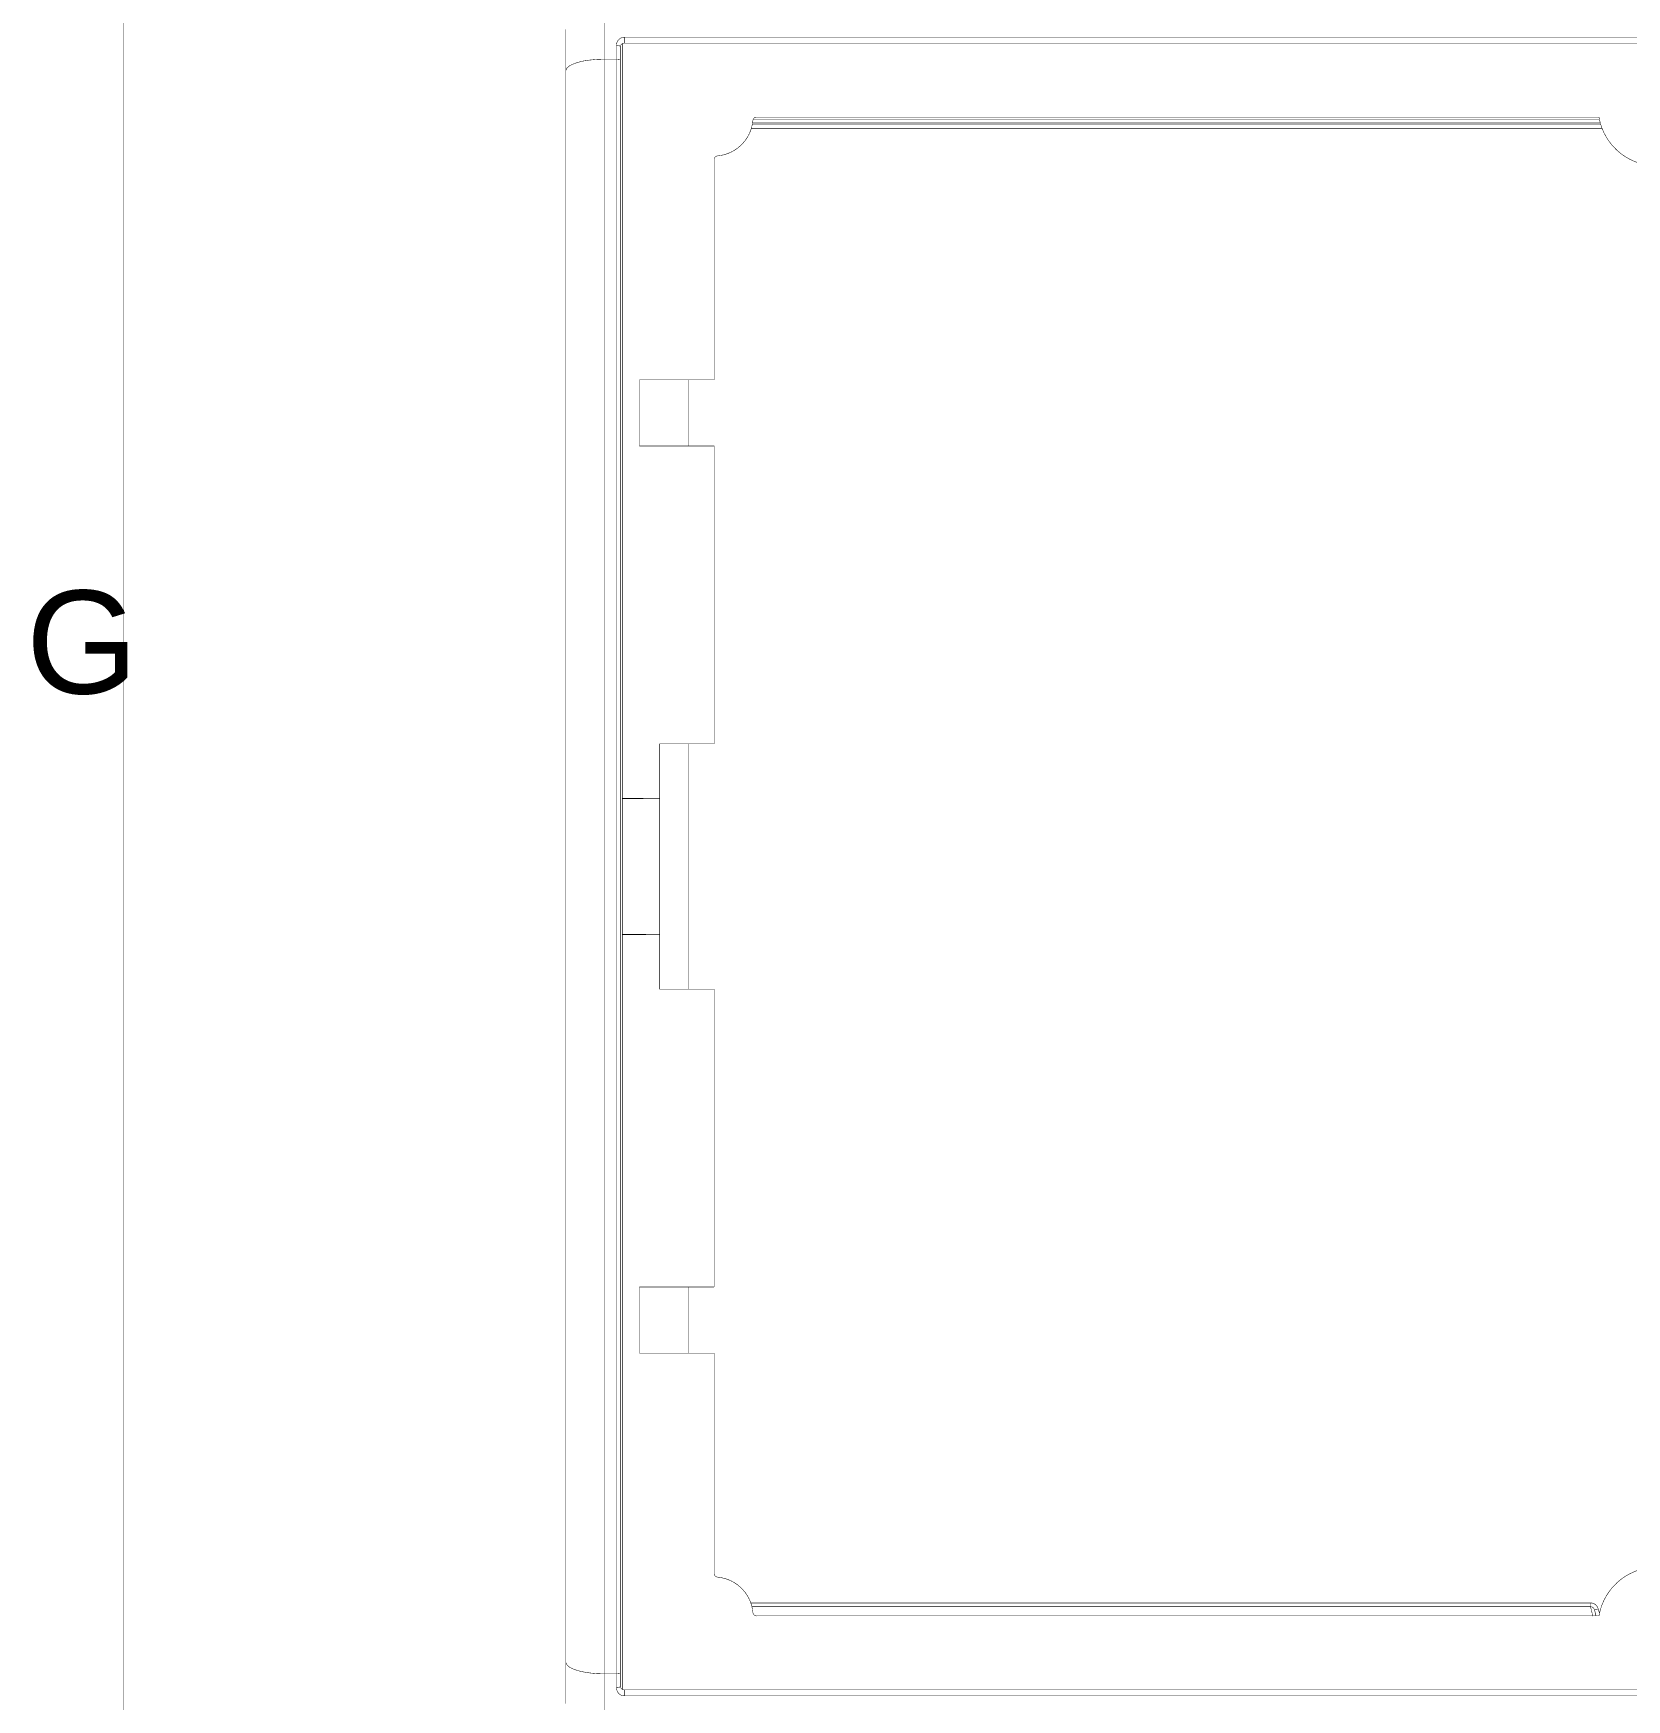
# Model space of a CAD drawing. Header units: inches. Extents: x 0 to 35.2, y -0.7 to 15.9.
# Drawn here: x 11.902 to 13.513, y 11.758 to 13.443 of the extents above; entities that cross this region are included whole.
import ezdxf

# ---------------------------------------------------------------- set-up
doc = ezdxf.new("R2010")
doc.units = ezdxf.units.IN
doc.header["$MEASUREMENT"] = 0
doc.layers.add('Dimensions', color=6, linetype='Continuous')
doc.styles.add('Arial', font='', dxfattribs={"height": 0.2})
doc.styles.get('Arial').set_extended_font_data('Arial')

msp = doc.modelspace()

# ---------------------------------------------------------------- linework, layer by layer
at = {"layer": 'Dimensions', "const_width": 0.0005}
for points in [[(11.9933, -0.5315), (11.9933, 15.6102)], [(12.4797, 13.4167), (12.4797, 13.4861)], [(12.4403, 13.4051), (12.4403, 13.4467)], [(12.4915, 13.4167), (12.4915, 13.4307)], [(12.4974, 11.7681), (12.4974, 13.4324)], [(12.4994, 13.4389), (15.8385, 13.4389)], [(12.4994, 13.4329), (12.4994, 13.4389)], [(12.4994, 13.4329), (15.8385, 13.4329)], [(12.4519, 13.4133), (12.4578, 13.4148)], [(12.4578, 13.4148), (12.4646, 13.4158)], [(12.4646, 13.4158), (12.472, 13.4165)], [(12.472, 13.4165), (12.4797, 13.4167)], [(12.4797, 11.7838), (12.4797, 13.4167)], [(12.4797, 13.4167), (12.4915, 13.4167)], [(12.4915, 11.7838), (12.4915, 13.4167)], [(12.4915, 13.4167), (12.4923, 13.4167)], [(12.4923, 13.4167), (12.493, 13.4166)], [(12.493, 13.4166), (12.4937, 13.4165)], [(12.4937, 13.4165), (12.4943, 13.4164)], [(12.4943, 13.4164), (12.4948, 13.4162)], [(12.4948, 13.4162), (12.4951, 13.416)], [(12.4951, 13.416), (12.4954, 13.4158)], [(12.4954, 13.4158), (12.4954, 13.4155)], [(12.4954, 13.4155), (12.4954, 13.429)], [(12.4954, 11.785), (12.4954, 13.4155)], [(12.4403, 13.4051), (12.4411, 13.4074)], [(12.4403, 11.7954), (12.4403, 13.4051)], [(12.4411, 13.4074), (12.4433, 13.4095)], [(12.4433, 13.4095), (12.447, 13.4115)], [(12.447, 13.4115), (12.4519, 13.4133)], [(12.6279, 13.3467), (13.488, 13.3467)], [(12.6289, 13.3506), (13.4867, 13.3506)], [(12.6291, 13.3522), (13.4862, 13.3522)], [(12.6299, 13.3561), (13.4853, 13.3561)], [(12.6333, 13.3581), (13.4849, 13.3581)], [(12.5902, 13.0924), (12.5902, 13.315)], [(12.5147, 13.0924), (12.5902, 13.0924)], [(12.5147, 13.0255), (12.5147, 13.0924)], [(12.5646, 13.0255), (12.5646, 13.0924)], [(12.5147, 13.0255), (12.5902, 13.0255)], [(12.5902, 12.7243), (12.5902, 13.0255)], [(12.5351, 12.7243), (12.5902, 12.7243)], [(12.5351, 12.6692), (12.5351, 12.7243)], [(12.5646, 12.4762), (12.5646, 12.7243)], [(12.4974, 12.6692), (12.5351, 12.6692)], [(12.4974, 12.6686), (12.5351, 12.6692)], [(12.5351, 12.5314), (12.5351, 12.6692)], [(12.4974, 12.5319), (12.5351, 12.5314)], [(12.4974, 12.5314), (12.5351, 12.5314)], [(12.5351, 12.4762), (12.5351, 12.5314)], [(12.5351, 12.4762), (12.5902, 12.4762)], [(12.5902, 12.1751), (12.5902, 12.4762)], [(12.5147, 12.1081), (12.5147, 12.1751)], [(12.5147, 12.1751), (12.5902, 12.1751)], [(12.5646, 12.1081), (12.5646, 12.1751)], [(12.5147, 12.1081), (12.5902, 12.1081)], [(12.5902, 11.8855), (12.5902, 12.1081)], [(12.6273, 11.8555), (13.4764, 11.8555)], [(12.6285, 11.8517), (13.4764, 11.8517)], [(13.4764, 11.8555), (13.4765, 11.8555)], [(13.4764, 11.8517), (13.4764, 11.8555)], [(13.4764, 11.8517), (13.4786, 11.8424)], [(13.4765, 11.8555), (13.4766, 11.8555)], [(13.4766, 11.8555), (13.4767, 11.8555)], [(13.4767, 11.8555), (13.4768, 11.8555)], [(13.4768, 11.8555), (13.4769, 11.8555)], [(13.4769, 11.8555), (13.477, 11.8555)], [(13.477, 11.8555), (13.4772, 11.8555)], [(13.4772, 11.8555), (13.4773, 11.8555)], [(13.4773, 11.8555), (13.4774, 11.8555)], [(13.4774, 11.8555), (13.4775, 11.8555)], [(13.4775, 11.8555), (13.4776, 11.8554)], [(13.4776, 11.8554), (13.4777, 11.8554)], [(13.4777, 11.8554), (13.4778, 11.8554)], [(13.4778, 11.8554), (13.4779, 11.8554)], [(13.4779, 11.8554), (13.478, 11.8554)], [(13.478, 11.8554), (13.4781, 11.8554)], [(13.4781, 11.8554), (13.4782, 11.8553)], [(13.4782, 11.8553), (13.4783, 11.8553)], [(13.4783, 11.8553), (13.4784, 11.8553)], [(13.4784, 11.8553), (13.4785, 11.8553)], [(13.4785, 11.8553), (13.4786, 11.8552)], [(13.4786, 11.8552), (13.4787, 11.8552)], [(13.4787, 11.8552), (13.4788, 11.8552)], [(13.4788, 11.8552), (13.4789, 11.8551)], [(13.4789, 11.8551), (13.479, 11.8551)], [(13.479, 11.8551), (13.4791, 11.8551)], [(13.4791, 11.8551), (13.4792, 11.855)], [(13.4792, 11.855), (13.4793, 11.855)], [(13.4793, 11.855), (13.4794, 11.8549)], [(13.4794, 11.8549), (13.4795, 11.8549)], [(13.4795, 11.8549), (13.4796, 11.8549)], [(13.4796, 11.8549), (13.4797, 11.8548)], [(13.4797, 11.8548), (13.4797, 11.8548)], [(13.4797, 11.8548), (13.4798, 11.8547)], [(13.4798, 11.8547), (13.4799, 11.8547)], [(13.4799, 11.8547), (13.48, 11.8546)], [(13.48, 11.8546), (13.4801, 11.8546)], [(13.4801, 11.8546), (13.4802, 11.8545)], [(13.4802, 11.8545), (13.4803, 11.8545)], [(13.4804, 11.8544), (13.4805, 11.8544)], [(13.4803, 11.8545), (13.4804, 11.8544)], [(13.4804, 11.8484), (13.4841, 11.8495)], [(13.4804, 11.8484), (13.4818, 11.8424)], [(13.4804, 11.8484), (13.482, 11.8424)], [(13.4805, 11.8544), (13.4806, 11.8543)], [(13.4806, 11.8543), (13.4807, 11.8543)], [(13.4807, 11.8543), (13.4808, 11.8542)], [(13.4808, 11.8542), (13.4808, 11.8542)], [(13.4808, 11.8542), (13.4809, 11.8541)], [(13.4809, 11.8541), (13.481, 11.854)], [(13.481, 11.854), (13.4811, 11.854)], [(13.4811, 11.854), (13.4812, 11.8539)], [(13.4812, 11.8539), (13.4813, 11.8538)], [(13.4813, 11.8538), (13.4813, 11.8538)], [(13.4813, 11.8538), (13.4814, 11.8537)], [(13.4814, 11.8537), (13.4815, 11.8536)], [(13.4815, 11.8536), (13.4816, 11.8536)], [(13.4816, 11.8536), (13.4817, 11.8535)], [(13.4817, 11.8535), (13.4817, 11.8534)], [(13.4817, 11.8534), (13.4818, 11.8534)], [(13.4818, 11.8534), (13.4819, 11.8533)], [(13.482, 11.8532), (13.4821, 11.8531)], [(13.4819, 11.8533), (13.482, 11.8532)], [(13.4821, 11.8531), (13.4821, 11.8531)], [(13.4821, 11.8531), (13.4822, 11.853)], [(13.4822, 11.853), (13.4823, 11.8529)], [(13.4823, 11.8529), (13.4823, 11.8528)], [(13.4823, 11.8528), (13.4824, 11.8527)], [(13.4824, 11.8527), (13.4825, 11.8527)], [(13.4825, 11.8527), (13.4826, 11.8526)], [(13.4826, 11.8526), (13.4826, 11.8525)], [(13.4827, 11.8524), (13.4827, 11.8523)], [(13.4826, 11.8525), (13.4827, 11.8524)], [(13.4827, 11.8523), (13.4828, 11.8522)], [(13.4828, 11.8522), (13.4829, 11.8522)], [(13.4829, 11.8522), (13.4829, 11.8521)], [(13.4829, 11.8521), (13.483, 11.852)], [(13.483, 11.852), (13.4831, 11.8519)], [(13.4831, 11.8519), (13.4831, 11.8518)], [(13.4831, 11.8518), (13.4832, 11.8517)], [(13.4832, 11.8517), (13.4832, 11.8516)], [(13.4832, 11.8516), (13.4833, 11.8515)], [(13.4833, 11.8515), (13.4833, 11.8514)], [(13.4833, 11.8514), (13.4834, 11.8513)], [(13.4834, 11.8513), (13.4834, 11.8512)], [(13.4834, 11.8512), (13.4835, 11.8512)], [(13.4835, 11.8512), (13.4835, 11.8511)], [(13.4835, 11.8511), (13.4836, 11.851)], [(13.4836, 11.851), (13.4836, 11.8509)], [(13.4836, 11.8509), (13.4837, 11.8508)], [(13.4837, 11.8508), (13.4837, 11.8507)], [(13.4837, 11.8507), (13.4838, 11.8506)], [(13.4838, 11.8506), (13.4838, 11.8505)], [(13.4838, 11.8505), (13.4838, 11.8504)], [(13.4838, 11.8504), (13.4839, 11.8503)], [(13.4839, 11.8503), (13.4839, 11.8502)], [(13.4839, 11.8502), (13.484, 11.8501)], [(13.484, 11.8501), (13.484, 11.85)], [(13.484, 11.85), (13.484, 11.8499)], [(13.484, 11.8499), (13.4841, 11.8498)], [(13.4841, 11.8498), (13.4841, 11.8497)], [(13.4841, 11.8497), (13.4841, 11.8496)], [(13.4841, 11.8496), (13.4841, 11.8495)], [(13.4841, 11.8495), (13.4854, 11.8449)], [(12.6333, 11.8424), (13.4849, 11.8424)], [(12.4403, 11.7954), (12.4411, 11.7932)], [(12.4403, 11.7538), (12.4403, 11.7954)], [(12.4411, 11.7932), (12.4433, 11.791)], [(12.4433, 11.791), (12.447, 11.789)], [(12.447, 11.789), (12.4519, 11.7872)], [(12.4519, 11.7872), (12.4578, 11.7858)], [(12.4578, 11.7858), (12.4646, 11.7847)], [(12.4646, 11.7847), (12.472, 11.784)], [(12.472, 11.784), (12.4797, 11.7838)], [(12.4797, 11.7838), (12.4915, 11.7838)], [(12.4797, 11.7144), (12.4797, 11.7838)], [(12.4915, 11.7838), (12.4923, 11.7838)], [(12.4915, 11.7698), (12.4915, 11.7838)], [(12.4923, 11.7838), (12.493, 11.7839)], [(12.493, 11.7839), (12.4937, 11.784)], [(12.4937, 11.784), (12.4943, 11.7841)], [(12.4943, 11.7841), (12.4948, 11.7843)], [(12.4948, 11.7843), (12.4951, 11.7845)], [(12.4951, 11.7845), (12.4954, 11.7847)], [(12.4954, 11.7847), (12.4954, 11.785)], [(12.4954, 11.7715), (12.4954, 11.785)], [(12.4994, 11.7616), (12.4994, 11.7676)], [(12.4994, 11.7676), (15.8385, 11.7676)], [(12.4994, 11.7616), (15.8385, 11.7616)]]:
    msp.add_lwpolyline(points, dxfattribs=at)
for points in [[(12.4915, 13.4307, -0.413921), (12.4994, 13.4389)], [(12.4915, 13.4307, -0.017719), (12.4927, 13.4306)], [(12.4927, 13.4306, -0.048375), (12.4938, 13.4304)], [(12.4938, 13.4304, -0.054122), (12.4947, 13.43)], [(12.4954, 13.429, -0.41474), (12.4994, 13.4329)], [(12.4947, 13.43, -0.244456), (12.4954, 13.429)], [(12.6294, 13.3546, -0.361838), (12.5938, 13.3189)], [(12.6294, 13.3546, -0.387795), (12.6333, 13.3581)], [(13.5431, 13.3089, -0.365977), (13.4849, 13.3581)], [(12.5902, 13.315, -0.387795), (12.5938, 13.3189)], [(12.5938, 11.8816, -0.387795), (12.5902, 11.8855)], [(12.5938, 11.8816, -0.361838), (12.6294, 11.846)], [(13.4849, 11.8424, -0.365977), (13.5431, 11.8916)], [(13.4764, 11.8517, -0.139328), (13.4785, 11.8511)], [(13.4785, 11.8511, -0.131675), (13.4799, 11.8494)], [(13.4799, 11.8494, -0.024938), (13.4804, 11.8484)], [(12.6333, 11.8424, -0.387795), (12.6294, 11.846)], [(12.4938, 11.7701, -0.069905), (12.4915, 11.7698)], [(12.4928, 11.7652, -0.125365), (12.4915, 11.7698)], [(12.4967, 11.7621, -0.161625), (12.4928, 11.7652)], [(12.4947, 11.7705, -0.054122), (12.4938, 11.7701)], [(12.4952, 11.771, -0.117062), (12.4947, 11.7705)], [(12.4954, 11.7715, -0.08112), (12.4952, 11.771)], [(12.4994, 11.7676, -0.414688), (12.4954, 11.7715)], [(12.4994, 11.7616, -0.049881), (12.4967, 11.7621)]]:
    msp.add_lwpolyline(points, format="xyb", dxfattribs=at)
at = {"layer": 'Dimensions', "const_width": 0.00025}
for points in [[(12.4914, 13.4307, 1), (12.4916, 13.4307, 1)], [(12.4914, 13.4307, 1), (12.4916, 13.4307, 1)], [(12.4914, 13.4307, 1), (12.4916, 13.4307, 1)], [(12.4926, 13.4306, 1), (12.4928, 13.4306, 1)], [(12.4926, 13.4306, 1), (12.4928, 13.4306, 1)], [(12.4937, 13.4304, 1), (12.4939, 13.4304, 1)], [(12.4937, 13.4304, 1), (12.4939, 13.4304, 1)], [(12.4973, 13.4324, 1), (12.4975, 13.4324, 1)], [(12.4993, 13.4389, 1), (12.4995, 13.4389, 1)], [(12.4993, 13.4389, 1), (12.4995, 13.4389, 1)], [(12.4993, 13.4389, 1), (12.4995, 13.4389, 1)], [(12.4993, 13.4329, 1), (12.4995, 13.4329, 1)], [(12.4993, 13.4329, 1), (12.4995, 13.4329, 1)], [(12.4993, 13.4329, 1), (12.4995, 13.4329, 1)], [(12.4577, 13.4148, 1), (12.4579, 13.4148, 1)], [(12.4577, 13.4148, 1), (12.4579, 13.4148, 1)], [(12.4645, 13.4158, 1), (12.4648, 13.4158, 1)], [(12.4645, 13.4158, 1), (12.4648, 13.4158, 1)], [(12.4719, 13.4165, 1), (12.4721, 13.4165, 1)], [(12.4719, 13.4165, 1), (12.4721, 13.4165, 1)], [(12.4796, 13.4167, 1), (12.4798, 13.4167, 1)], [(12.4796, 13.4167, 1), (12.4798, 13.4167, 1)], [(12.4796, 13.4167, 1), (12.4798, 13.4167, 1)], [(12.4796, 13.4167, 1), (12.4798, 13.4167, 1)], [(12.4914, 13.4167, 1), (12.4916, 13.4167, 1)], [(12.4914, 13.4167, 1), (12.4916, 13.4167, 1)], [(12.4914, 13.4167, 1), (12.4916, 13.4167, 1)], [(12.4914, 13.4167, 1), (12.4916, 13.4167, 1)], [(12.4921, 13.4167, 1), (12.4924, 13.4167, 1)], [(12.4921, 13.4167, 1), (12.4924, 13.4167, 1)], [(12.4929, 13.4166, 1), (12.4931, 13.4166, 1)], [(12.4929, 13.4166, 1), (12.4931, 13.4166, 1)], [(12.4936, 13.4165, 1), (12.4938, 13.4165, 1)], [(12.4936, 13.4165, 1), (12.4938, 13.4165, 1)], [(12.4942, 13.4164, 1), (12.4944, 13.4164, 1)], [(12.4942, 13.4164, 1), (12.4944, 13.4164, 1)], [(12.4946, 13.43, 1), (12.4948, 13.43, 1)], [(12.4946, 13.43, 1), (12.4948, 13.43, 1)], [(12.4947, 13.4162, 1), (12.4949, 13.4162, 1)], [(12.4947, 13.4162, 1), (12.4949, 13.4162, 1)], [(12.495, 13.416, 1), (12.4953, 13.416, 1)], [(12.495, 13.416, 1), (12.4953, 13.416, 1)], [(12.4952, 13.4158, 1), (12.4955, 13.4158, 1)], [(12.4952, 13.4158, 1), (12.4955, 13.4158, 1)], [(12.4953, 13.429, 1), (12.4956, 13.429, 1)], [(12.4953, 13.429, 1), (12.4956, 13.429, 1)], [(12.4953, 13.429, 1), (12.4956, 13.429, 1)], [(12.4953, 13.4155, 1), (12.4956, 13.4155, 1)], [(12.4953, 13.4155, 1), (12.4956, 13.4155, 1)], [(12.4953, 13.4155, 1), (12.4956, 13.4155, 1)], [(12.4402, 13.4051, 1), (12.4404, 13.4051, 1)], [(12.4402, 13.4051, 1), (12.4404, 13.4051, 1)], [(12.4402, 13.4051, 1), (12.4404, 13.4051, 1)], [(12.441, 13.4074, 1), (12.4412, 13.4074, 1)], [(12.441, 13.4074, 1), (12.4412, 13.4074, 1)], [(12.4432, 13.4095, 1), (12.4434, 13.4095, 1)], [(12.4432, 13.4095, 1), (12.4434, 13.4095, 1)], [(12.4468, 13.4115, 1), (12.4471, 13.4115, 1)], [(12.4468, 13.4115, 1), (12.4471, 13.4115, 1)], [(12.4517, 13.4133, 1), (12.452, 13.4133, 1)], [(12.4517, 13.4133, 1), (12.452, 13.4133, 1)], [(12.6278, 13.3467, 1), (12.628, 13.3467, 1)], [(12.6287, 13.3506, 1), (12.629, 13.3506, 1)], [(12.629, 13.3522, 1), (12.6293, 13.3522, 1)], [(12.6293, 13.3546, 1), (12.6295, 13.3546, 1)], [(12.6293, 13.3546, 1), (12.6295, 13.3546, 1)], [(12.6298, 13.3561, 1), (12.63, 13.3561, 1)], [(12.6332, 13.3581, 1), (12.6335, 13.3581, 1)], [(12.6332, 13.3581, 1), (12.6335, 13.3581, 1)], [(13.4848, 13.3581, 1), (13.485, 13.3581, 1)], [(13.4848, 13.3581, 1), (13.485, 13.3581, 1)], [(13.4851, 13.3561, 1), (13.4854, 13.3561, 1)], [(13.4861, 13.3522, 1), (13.4863, 13.3522, 1)], [(13.4865, 13.3506, 1), (13.4868, 13.3506, 1)], [(13.4879, 13.3467, 1), (13.4882, 13.3467, 1)], [(12.5901, 13.315, 1), (12.5903, 13.315, 1)], [(12.5901, 13.315, 1), (12.5903, 13.315, 1)], [(12.5937, 13.3189, 1), (12.5939, 13.3189, 1)], [(12.5937, 13.3189, 1), (12.5939, 13.3189, 1)], [(12.5146, 13.0924, 1), (12.5148, 13.0924, 1)], [(12.5146, 13.0924, 1), (12.5148, 13.0924, 1)], [(12.5645, 13.0924, 1), (12.5647, 13.0924, 1)], [(12.5901, 13.0924, 1), (12.5903, 13.0924, 1)], [(12.5901, 13.0924, 1), (12.5903, 13.0924, 1)], [(12.5146, 13.0255, 1), (12.5148, 13.0255, 1)], [(12.5146, 13.0255, 1), (12.5148, 13.0255, 1)], [(12.5645, 13.0255, 1), (12.5647, 13.0255, 1)], [(12.5901, 13.0255, 1), (12.5903, 13.0255, 1)], [(12.5901, 13.0255, 1), (12.5903, 13.0255, 1)], [(12.535, 12.7243, 1), (12.5352, 12.7243, 1)], [(12.535, 12.7243, 1), (12.5352, 12.7243, 1)], [(12.5645, 12.7243, 1), (12.5647, 12.7243, 1)], [(12.5901, 12.7243, 1), (12.5903, 12.7243, 1)], [(12.5901, 12.7243, 1), (12.5903, 12.7243, 1)], [(12.4973, 12.6692, 1), (12.4975, 12.6692, 1)], [(12.4973, 12.6686, 1), (12.4975, 12.6686, 1)], [(12.535, 12.6692, 1), (12.5352, 12.6692, 1)], [(12.535, 12.6692, 1), (12.5352, 12.6692, 1)], [(12.535, 12.6692, 1), (12.5352, 12.6692, 1)], [(12.535, 12.6692, 1), (12.5352, 12.6692, 1)], [(12.4973, 12.5319, 1), (12.4975, 12.5319, 1)], [(12.4973, 12.5314, 1), (12.4975, 12.5314, 1)], [(12.535, 12.5314, 1), (12.5352, 12.5314, 1)], [(12.535, 12.5314, 1), (12.5352, 12.5314, 1)], [(12.535, 12.5314, 1), (12.5352, 12.5314, 1)], [(12.535, 12.5314, 1), (12.5352, 12.5314, 1)], [(12.535, 12.4762, 1), (12.5352, 12.4762, 1)], [(12.535, 12.4762, 1), (12.5352, 12.4762, 1)], [(12.5645, 12.4762, 1), (12.5647, 12.4762, 1)], [(12.5901, 12.4762, 1), (12.5903, 12.4762, 1)], [(12.5901, 12.4762, 1), (12.5903, 12.4762, 1)], [(12.5146, 12.1751, 1), (12.5148, 12.1751, 1)], [(12.5146, 12.1751, 1), (12.5148, 12.1751, 1)], [(12.5645, 12.1751, 1), (12.5647, 12.1751, 1)], [(12.5901, 12.1751, 1), (12.5903, 12.1751, 1)], [(12.5901, 12.1751, 1), (12.5903, 12.1751, 1)], [(12.5146, 12.1081, 1), (12.5148, 12.1081, 1)], [(12.5146, 12.1081, 1), (12.5148, 12.1081, 1)], [(12.5645, 12.1081, 1), (12.5647, 12.1081, 1)], [(12.5901, 12.1081, 1), (12.5903, 12.1081, 1)], [(12.5901, 12.1081, 1), (12.5903, 12.1081, 1)], [(12.5901, 11.8855, 1), (12.5903, 11.8855, 1)], [(12.5901, 11.8855, 1), (12.5903, 11.8855, 1)], [(12.5937, 11.8816, 1), (12.5939, 11.8816, 1)], [(12.5937, 11.8816, 1), (12.5939, 11.8816, 1)], [(12.6272, 11.8555, 1), (12.6274, 11.8555, 1)], [(12.6283, 11.8517, 1), (12.6286, 11.8517, 1)], [(13.4763, 11.8555, 1), (13.4766, 11.8555, 1)], [(13.4763, 11.8555, 1), (13.4766, 11.8555, 1)], [(13.4763, 11.8555, 1), (13.4766, 11.8555, 1)], [(13.4763, 11.8517, 1), (13.4766, 11.8517, 1)], [(13.4763, 11.8517, 1), (13.4766, 11.8517, 1)], [(13.4763, 11.8517, 1), (13.4766, 11.8517, 1)], [(13.4763, 11.8517, 1), (13.4766, 11.8517, 1)], [(13.4764, 11.8555, 1), (13.4767, 11.8555, 1)], [(13.4764, 11.8555, 1), (13.4767, 11.8555, 1)], [(13.4765, 11.8555, 1), (13.4768, 11.8555, 1)], [(13.4765, 11.8555, 1), (13.4768, 11.8555, 1)], [(13.4766, 11.8555, 1), (13.4769, 11.8555, 1)], [(13.4766, 11.8555, 1), (13.4769, 11.8555, 1)], [(13.4767, 11.8555, 1), (13.477, 11.8555, 1)], [(13.4767, 11.8555, 1), (13.477, 11.8555, 1)], [(13.4768, 11.8555, 1), (13.4771, 11.8555, 1)], [(13.4768, 11.8555, 1), (13.4771, 11.8555, 1)], [(13.4769, 11.8555, 1), (13.4772, 11.8555, 1)], [(13.4769, 11.8555, 1), (13.4772, 11.8555, 1)], [(13.477, 11.8555, 1), (13.4773, 11.8555, 1)], [(13.477, 11.8555, 1), (13.4773, 11.8555, 1)], [(13.4771, 11.8555, 1), (13.4774, 11.8555, 1)], [(13.4771, 11.8555, 1), (13.4774, 11.8555, 1)], [(13.4772, 11.8555, 1), (13.4775, 11.8555, 1)], [(13.4772, 11.8555, 1), (13.4775, 11.8555, 1)], [(13.4773, 11.8555, 1), (13.4776, 11.8555, 1)], [(13.4773, 11.8555, 1), (13.4776, 11.8555, 1)], [(13.4774, 11.8554, 1), (13.4777, 11.8554, 1)], [(13.4774, 11.8554, 1), (13.4777, 11.8554, 1)], [(13.4775, 11.8554, 1), (13.4778, 11.8554, 1)], [(13.4775, 11.8554, 1), (13.4778, 11.8554, 1)], [(13.4776, 11.8554, 1), (13.4779, 11.8554, 1)], [(13.4776, 11.8554, 1), (13.4779, 11.8554, 1)], [(13.4777, 11.8554, 1), (13.478, 11.8554, 1)], [(13.4777, 11.8554, 1), (13.478, 11.8554, 1)], [(13.4778, 11.8554, 1), (13.4781, 11.8554, 1)], [(13.4778, 11.8554, 1), (13.4781, 11.8554, 1)], [(13.4779, 11.8554, 1), (13.4782, 11.8554, 1)], [(13.4779, 11.8554, 1), (13.4782, 11.8554, 1)], [(13.478, 11.8553, 1), (13.4783, 11.8553, 1)], [(13.478, 11.8553, 1), (13.4783, 11.8553, 1)], [(13.4782, 11.8553, 1), (13.4784, 11.8553, 1)], [(13.4782, 11.8553, 1), (13.4784, 11.8553, 1)], [(13.4783, 11.8553, 1), (13.4785, 11.8553, 1)], [(13.4783, 11.8553, 1), (13.4785, 11.8553, 1)], [(13.4784, 11.8553, 1), (13.4786, 11.8553, 1)], [(13.4784, 11.8553, 1), (13.4786, 11.8553, 1)], [(13.4785, 11.8552, 1), (13.4787, 11.8552, 1)], [(13.4785, 11.8552, 1), (13.4787, 11.8552, 1)], [(13.4784, 11.8511, 1), (13.4786, 11.8511, 1)], [(13.4784, 11.8511, 1), (13.4786, 11.8511, 1)], [(13.4786, 11.8552, 1), (13.4788, 11.8552, 1)], [(13.4786, 11.8552, 1), (13.4788, 11.8552, 1)], [(13.4787, 11.8552, 1), (13.4789, 11.8552, 1)], [(13.4787, 11.8552, 1), (13.4789, 11.8552, 1)], [(13.4788, 11.8551, 1), (13.479, 11.8551, 1)], [(13.4788, 11.8551, 1), (13.479, 11.8551, 1)], [(13.4789, 11.8551, 1), (13.4791, 11.8551, 1)], [(13.4789, 11.8551, 1), (13.4791, 11.8551, 1)], [(13.4789, 11.8551, 1), (13.4792, 11.8551, 1)], [(13.4789, 11.8551, 1), (13.4792, 11.8551, 1)], [(13.479, 11.855, 1), (13.4793, 11.855, 1)], [(13.479, 11.855, 1), (13.4793, 11.855, 1)], [(13.4791, 11.855, 1), (13.4794, 11.855, 1)], [(13.4791, 11.855, 1), (13.4794, 11.855, 1)], [(13.4792, 11.8549, 1), (13.4795, 11.8549, 1)], [(13.4792, 11.8549, 1), (13.4795, 11.8549, 1)], [(13.4793, 11.8549, 1), (13.4796, 11.8549, 1)], [(13.4793, 11.8549, 1), (13.4796, 11.8549, 1)], [(13.4794, 11.8549, 1), (13.4797, 11.8549, 1)], [(13.4794, 11.8549, 1), (13.4797, 11.8549, 1)], [(13.4795, 11.8548, 1), (13.4798, 11.8548, 1)], [(13.4795, 11.8548, 1), (13.4798, 11.8548, 1)], [(13.4796, 11.8548, 1), (13.4799, 11.8548, 1)], [(13.4796, 11.8548, 1), (13.4799, 11.8548, 1)], [(13.4797, 11.8547, 1), (13.48, 11.8547, 1)], [(13.4797, 11.8547, 1), (13.48, 11.8547, 1)], [(13.4798, 11.8547, 1), (13.4801, 11.8547, 1)], [(13.4798, 11.8547, 1), (13.4801, 11.8547, 1)], [(13.4798, 11.8494, 1), (13.4801, 11.8494, 1)], [(13.4798, 11.8494, 1), (13.4801, 11.8494, 1)], [(13.4799, 11.8546, 1), (13.4802, 11.8546, 1)], [(13.4799, 11.8546, 1), (13.4802, 11.8546, 1)], [(13.48, 11.8546, 1), (13.4802, 11.8546, 1)], [(13.48, 11.8546, 1), (13.4802, 11.8546, 1)], [(13.4801, 11.8545, 1), (13.4803, 11.8545, 1)], [(13.4801, 11.8545, 1), (13.4803, 11.8545, 1)], [(13.4803, 11.8544, 1), (13.4805, 11.8544, 1)], [(13.4802, 11.8545, 1), (13.4804, 11.8545, 1)], [(13.4803, 11.8544, 1), (13.4805, 11.8544, 1)], [(13.4802, 11.8545, 1), (13.4804, 11.8545, 1)], [(13.4802, 11.8484, 1), (13.4805, 11.8484, 1)], [(13.4802, 11.8484, 1), (13.4805, 11.8484, 1)], [(13.4802, 11.8484, 1), (13.4805, 11.8484, 1)], [(13.4802, 11.8484, 1), (13.4805, 11.8484, 1)], [(13.4804, 11.8544, 1), (13.4806, 11.8544, 1)], [(13.4804, 11.8544, 1), (13.4806, 11.8544, 1)], [(13.4805, 11.8543, 1), (13.4807, 11.8543, 1)], [(13.4805, 11.8543, 1), (13.4807, 11.8543, 1)], [(13.4805, 11.8543, 1), (13.4808, 11.8543, 1)], [(13.4805, 11.8543, 1), (13.4808, 11.8543, 1)], [(13.4806, 11.8542, 1), (13.4809, 11.8542, 1)], [(13.4806, 11.8542, 1), (13.4809, 11.8542, 1)], [(13.4807, 11.8542, 1), (13.481, 11.8542, 1)], [(13.4807, 11.8542, 1), (13.481, 11.8542, 1)], [(13.4808, 11.8541, 1), (13.4811, 11.8541, 1)], [(13.4808, 11.8541, 1), (13.4811, 11.8541, 1)], [(13.4809, 11.854, 1), (13.4811, 11.854, 1)], [(13.4809, 11.854, 1), (13.4811, 11.854, 1)], [(13.481, 11.854, 1), (13.4812, 11.854, 1)], [(13.481, 11.854, 1), (13.4812, 11.854, 1)], [(13.4811, 11.8539, 1), (13.4813, 11.8539, 1)], [(13.4811, 11.8539, 1), (13.4813, 11.8539, 1)], [(13.4811, 11.8538, 1), (13.4814, 11.8538, 1)], [(13.4811, 11.8538, 1), (13.4814, 11.8538, 1)], [(13.4812, 11.8538, 1), (13.4815, 11.8538, 1)], [(13.4812, 11.8538, 1), (13.4815, 11.8538, 1)], [(13.4813, 11.8537, 1), (13.4816, 11.8537, 1)], [(13.4813, 11.8537, 1), (13.4816, 11.8537, 1)], [(13.4814, 11.8536, 1), (13.4816, 11.8536, 1)], [(13.4814, 11.8536, 1), (13.4816, 11.8536, 1)], [(13.4815, 11.8536, 1), (13.4817, 11.8536, 1)], [(13.4815, 11.8536, 1), (13.4817, 11.8536, 1)], [(13.4815, 11.8535, 1), (13.4818, 11.8535, 1)], [(13.4815, 11.8535, 1), (13.4818, 11.8535, 1)], [(13.4816, 11.8534, 1), (13.4819, 11.8534, 1)], [(13.4816, 11.8534, 1), (13.4819, 11.8534, 1)], [(13.4817, 11.8534, 1), (13.482, 11.8534, 1)], [(13.4817, 11.8534, 1), (13.482, 11.8534, 1)], [(13.4819, 11.8532, 1), (13.4821, 11.8532, 1)], [(13.4818, 11.8533, 1), (13.482, 11.8533, 1)], [(13.4819, 11.8532, 1), (13.4821, 11.8532, 1)], [(13.4818, 11.8533, 1), (13.482, 11.8533, 1)], [(13.4819, 11.8531, 1), (13.4822, 11.8531, 1)], [(13.4819, 11.8531, 1), (13.4822, 11.8531, 1)], [(13.482, 11.8531, 1), (13.4823, 11.8531, 1)], [(13.482, 11.8531, 1), (13.4823, 11.8531, 1)], [(13.4821, 11.853, 1), (13.4823, 11.853, 1)], [(13.4821, 11.853, 1), (13.4823, 11.853, 1)], [(13.4821, 11.8529, 1), (13.4824, 11.8529, 1)], [(13.4821, 11.8529, 1), (13.4824, 11.8529, 1)], [(13.4822, 11.8528, 1), (13.4825, 11.8528, 1)], [(13.4822, 11.8528, 1), (13.4825, 11.8528, 1)], [(13.4823, 11.8527, 1), (13.4825, 11.8527, 1)], [(13.4823, 11.8527, 1), (13.4825, 11.8527, 1)], [(13.4824, 11.8527, 1), (13.4826, 11.8527, 1)], [(13.4824, 11.8527, 1), (13.4826, 11.8527, 1)], [(13.4824, 11.8526, 1), (13.4827, 11.8526, 1)], [(13.4824, 11.8526, 1), (13.4827, 11.8526, 1)], [(13.4826, 11.8524, 1), (13.4828, 11.8524, 1)], [(13.4825, 11.8525, 1), (13.4827, 11.8525, 1)], [(13.4826, 11.8524, 1), (13.4828, 11.8524, 1)], [(13.4825, 11.8525, 1), (13.4827, 11.8525, 1)], [(13.4826, 11.8523, 1), (13.4829, 11.8523, 1)], [(13.4826, 11.8523, 1), (13.4829, 11.8523, 1)], [(13.4827, 11.8522, 1), (13.4829, 11.8522, 1)], [(13.4827, 11.8522, 1), (13.4829, 11.8522, 1)], [(13.4827, 11.8522, 1), (13.483, 11.8522, 1)], [(13.4827, 11.8522, 1), (13.483, 11.8522, 1)], [(13.4828, 11.8521, 1), (13.4831, 11.8521, 1)], [(13.4828, 11.8521, 1), (13.4831, 11.8521, 1)], [(13.4829, 11.852, 1), (13.4831, 11.852, 1)], [(13.4829, 11.852, 1), (13.4831, 11.852, 1)], [(13.4829, 11.8519, 1), (13.4832, 11.8519, 1)], [(13.4829, 11.8519, 1), (13.4832, 11.8519, 1)], [(13.483, 11.8518, 1), (13.4832, 11.8518, 1)], [(13.483, 11.8518, 1), (13.4832, 11.8518, 1)], [(13.483, 11.8517, 1), (13.4833, 11.8517, 1)], [(13.483, 11.8517, 1), (13.4833, 11.8517, 1)], [(13.4831, 11.8516, 1), (13.4834, 11.8516, 1)], [(13.4831, 11.8516, 1), (13.4834, 11.8516, 1)], [(13.4832, 11.8515, 1), (13.4834, 11.8515, 1)], [(13.4832, 11.8515, 1), (13.4834, 11.8515, 1)], [(13.4832, 11.8514, 1), (13.4835, 11.8514, 1)], [(13.4832, 11.8514, 1), (13.4835, 11.8514, 1)], [(13.4833, 11.8513, 1), (13.4835, 11.8513, 1)], [(13.4833, 11.8513, 1), (13.4835, 11.8513, 1)], [(13.4833, 11.8512, 1), (13.4836, 11.8512, 1)], [(13.4833, 11.8512, 1), (13.4836, 11.8512, 1)], [(13.4834, 11.8512, 1), (13.4836, 11.8512, 1)], [(13.4834, 11.8512, 1), (13.4836, 11.8512, 1)], [(13.4834, 11.8511, 1), (13.4837, 11.8511, 1)], [(13.4834, 11.8511, 1), (13.4837, 11.8511, 1)], [(13.4835, 11.851, 1), (13.4837, 11.851, 1)], [(13.4835, 11.851, 1), (13.4837, 11.851, 1)], [(13.4835, 11.8509, 1), (13.4838, 11.8509, 1)], [(13.4835, 11.8509, 1), (13.4838, 11.8509, 1)], [(13.4836, 11.8508, 1), (13.4838, 11.8508, 1)], [(13.4836, 11.8508, 1), (13.4838, 11.8508, 1)], [(13.4836, 11.8507, 1), (13.4838, 11.8507, 1)], [(13.4836, 11.8507, 1), (13.4838, 11.8507, 1)], [(13.4836, 11.8506, 1), (13.4839, 11.8506, 1)], [(13.4836, 11.8506, 1), (13.4839, 11.8506, 1)], [(13.4837, 11.8505, 1), (13.4839, 11.8505, 1)], [(13.4837, 11.8505, 1), (13.4839, 11.8505, 1)], [(13.4837, 11.8504, 1), (13.484, 11.8504, 1)], [(13.4837, 11.8504, 1), (13.484, 11.8504, 1)], [(13.4838, 11.8503, 1), (13.484, 11.8503, 1)], [(13.4838, 11.8503, 1), (13.484, 11.8503, 1)], [(13.4838, 11.8502, 1), (13.484, 11.8502, 1)], [(13.4838, 11.8502, 1), (13.484, 11.8502, 1)], [(13.4838, 11.8501, 1), (13.4841, 11.8501, 1)], [(13.4838, 11.8501, 1), (13.4841, 11.8501, 1)], [(13.4839, 11.85, 1), (13.4841, 11.85, 1)], [(13.4839, 11.85, 1), (13.4841, 11.85, 1)], [(13.4839, 11.8499, 1), (13.4842, 11.8499, 1)], [(13.4839, 11.8499, 1), (13.4842, 11.8499, 1)], [(13.4839, 11.8498, 1), (13.4842, 11.8498, 1)], [(13.4839, 11.8498, 1), (13.4842, 11.8498, 1)], [(13.484, 11.8497, 1), (13.4842, 11.8497, 1)], [(13.484, 11.8497, 1), (13.4842, 11.8497, 1)], [(13.484, 11.8496, 1), (13.4842, 11.8496, 1)], [(13.484, 11.8496, 1), (13.4842, 11.8496, 1)], [(13.484, 11.8495, 1), (13.4843, 11.8495, 1)], [(13.484, 11.8495, 1), (13.4843, 11.8495, 1)], [(13.484, 11.8495, 1), (13.4843, 11.8495, 1)], [(12.6293, 11.846, 1), (12.6295, 11.846, 1)], [(12.6293, 11.846, 1), (12.6295, 11.846, 1)], [(12.6332, 11.8424, 1), (12.6335, 11.8424, 1)], [(12.6332, 11.8424, 1), (12.6335, 11.8424, 1)], [(13.4785, 11.8424, 1), (13.4788, 11.8424, 1)], [(13.4817, 11.8424, 1), (13.4819, 11.8424, 1)], [(13.4819, 11.8424, 1), (13.4821, 11.8424, 1)], [(13.4848, 11.8424, 1), (13.485, 11.8424, 1)], [(13.4848, 11.8424, 1), (13.485, 11.8424, 1)], [(13.4853, 11.8449, 1), (13.4855, 11.8449, 1)], [(12.4402, 11.7954, 1), (12.4404, 11.7954, 1)], [(12.4402, 11.7954, 1), (12.4404, 11.7954, 1)], [(12.4402, 11.7954, 1), (12.4404, 11.7954, 1)], [(12.441, 11.7932, 1), (12.4412, 11.7932, 1)], [(12.441, 11.7932, 1), (12.4412, 11.7932, 1)], [(12.4432, 11.791, 1), (12.4434, 11.791, 1)], [(12.4432, 11.791, 1), (12.4434, 11.791, 1)], [(12.4468, 11.789, 1), (12.4471, 11.789, 1)], [(12.4468, 11.789, 1), (12.4471, 11.789, 1)], [(12.4517, 11.7872, 1), (12.452, 11.7872, 1)], [(12.4517, 11.7872, 1), (12.452, 11.7872, 1)], [(12.4577, 11.7858, 1), (12.4579, 11.7858, 1)], [(12.4577, 11.7858, 1), (12.4579, 11.7858, 1)], [(12.4645, 11.7847, 1), (12.4648, 11.7847, 1)], [(12.4645, 11.7847, 1), (12.4648, 11.7847, 1)], [(12.4719, 11.784, 1), (12.4721, 11.784, 1)], [(12.4719, 11.784, 1), (12.4721, 11.784, 1)], [(12.4796, 11.7838, 1), (12.4798, 11.7838, 1)], [(12.4796, 11.7838, 1), (12.4798, 11.7838, 1)], [(12.4796, 11.7838, 1), (12.4798, 11.7838, 1)], [(12.4796, 11.7838, 1), (12.4798, 11.7838, 1)], [(12.4914, 11.7838, 1), (12.4916, 11.7838, 1)], [(12.4914, 11.7838, 1), (12.4916, 11.7838, 1)], [(12.4914, 11.7838, 1), (12.4916, 11.7838, 1)], [(12.4914, 11.7838, 1), (12.4916, 11.7838, 1)], [(12.4921, 11.7838, 1), (12.4924, 11.7838, 1)], [(12.4921, 11.7838, 1), (12.4924, 11.7838, 1)], [(12.4929, 11.7839, 1), (12.4931, 11.7839, 1)], [(12.4929, 11.7839, 1), (12.4931, 11.7839, 1)], [(12.4936, 11.784, 1), (12.4938, 11.784, 1)], [(12.4936, 11.784, 1), (12.4938, 11.784, 1)], [(12.4942, 11.7841, 1), (12.4944, 11.7841, 1)], [(12.4942, 11.7841, 1), (12.4944, 11.7841, 1)], [(12.4947, 11.7843, 1), (12.4949, 11.7843, 1)], [(12.4947, 11.7843, 1), (12.4949, 11.7843, 1)], [(12.495, 11.7845, 1), (12.4953, 11.7845, 1)], [(12.495, 11.7845, 1), (12.4953, 11.7845, 1)], [(12.4952, 11.7847, 1), (12.4955, 11.7847, 1)], [(12.4952, 11.7847, 1), (12.4955, 11.7847, 1)], [(12.4953, 11.785, 1), (12.4956, 11.785, 1)], [(12.4953, 11.785, 1), (12.4956, 11.785, 1)], [(12.4953, 11.785, 1), (12.4956, 11.785, 1)], [(12.4914, 11.7698, 1), (12.4916, 11.7698, 1)], [(12.4914, 11.7698, 1), (12.4916, 11.7698, 1)], [(12.4914, 11.7698, 1), (12.4916, 11.7698, 1)], [(12.4927, 11.7652, 1), (12.493, 11.7652, 1)], [(12.4927, 11.7652, 1), (12.493, 11.7652, 1)], [(12.4937, 11.7701, 1), (12.4939, 11.7701, 1)], [(12.4937, 11.7701, 1), (12.4939, 11.7701, 1)], [(12.4946, 11.7705, 1), (12.4948, 11.7705, 1)], [(12.4946, 11.7705, 1), (12.4948, 11.7705, 1)], [(12.4951, 11.771, 1), (12.4954, 11.771, 1)], [(12.4951, 11.771, 1), (12.4954, 11.771, 1)], [(12.4953, 11.7715, 1), (12.4956, 11.7715, 1)], [(12.4953, 11.7715, 1), (12.4956, 11.7715, 1)], [(12.4953, 11.7715, 1), (12.4956, 11.7715, 1)], [(12.4966, 11.7621, 1), (12.4969, 11.7621, 1)], [(12.4966, 11.7621, 1), (12.4969, 11.7621, 1)], [(12.4973, 11.7681, 1), (12.4975, 11.7681, 1)], [(12.4993, 11.7676, 1), (12.4995, 11.7676, 1)], [(12.4993, 11.7676, 1), (12.4995, 11.7676, 1)], [(12.4993, 11.7676, 1), (12.4995, 11.7676, 1)], [(12.4993, 11.7616, 1), (12.4995, 11.7616, 1)], [(12.4993, 11.7616, 1), (12.4995, 11.7616, 1)], [(12.4993, 11.7616, 1), (12.4995, 11.7616, 1)]]:
    msp.add_lwpolyline(points, format="xyb", close=True, dxfattribs=at)

# ---------------------------------------------------------------- texts
at = {"layer": 'Dimensions', "style": 'Arial'}
msp.add_text('G', height=0.1042, dxfattribs=at).set_placement((11.8945, 12.7751))

doc.saveas('drawing.dxf')
